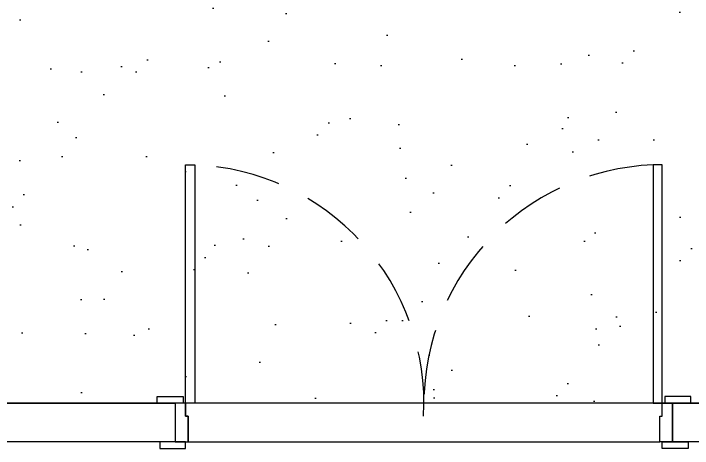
# Model space of a CAD drawing. Header units: inches. Extents: x -55 to 600, y -103 to 167.
# Drawn here: x 195.858 to 198.479, y -8.958 to -7.279 of the extents above; entities that cross this region are included whole.
import ezdxf

# ---------------------------------------------------------------- set-up
doc = ezdxf.new("R2010")
doc.units = ezdxf.units.IN
doc.header["$MEASUREMENT"] = 0
doc.linetypes.add('HIDDEN', pattern=[0.375, 0.25, -0.125])
for name, color, linetype in [('AI-Caixilhos', 2, 'Continuous'), ('AI-Hatch piso', 252, 'Continuous'), ('AI-Pen 05', 5, 'Continuous'), ('AI-Piso', 1, 'Continuous')]:
    doc.layers.add(name, color=color, linetype=linetype)

# ---------------------------------------------------------------- blocks, each defined once
blk = doc.blocks.new('porta dupla 1800mm')
for points in [[(-0.9186, 0.05), (-0.9186, 0.97), (-0.8836, 0.97), (-0.8836, 0.05)], [(0.9214, 0.05), (0.9214, 0.97), (0.8864, 0.97), (0.8864, 0.05)], [(-0.9586, -0.1), (-0.9086, -0.1), (-0.9086, 0), (-0.9186, 0), (-0.9186, 0.05), (-0.9586, 0.05)], [(0.9614, -0.1), (0.9114, -0.1), (0.9114, 0), (0.9214, 0), (0.9214, 0.05), (0.9614, 0.05)]]:
    blk.add_lwpolyline(points, close=True)
at = {"color": 1}
for points in [[(-0.9286, 0.05), (-1.0286, 0.05), (-1.0286, 0.075), (-0.9286, 0.075)], [(0.9314, 0.05), (1.0314, 0.05), (1.0314, 0.075), (0.9314, 0.075)], [(-0.9186, -0.1), (-1.0186, -0.1), (-1.0186, -0.125), (-0.9186, -0.125)], [(0.9214, -0.1), (1.0214, -0.1), (1.0214, -0.125), (0.9214, -0.125)]]:
    blk.add_lwpolyline(points, close=True, dxfattribs=at)
at = {"color": 1, "linetype": 'HIDDEN'}
for centre, start, end in [((-0.9198, 0.0496), 356.9136, 87.7515), ((0.9225, 0.0496), 92.2485, 183.0864)]:
    blk.add_arc(centre, 0.9211, start, end, dxfattribs=at)

msp = doc.modelspace()

# ---------------------------------------------------------------- hatches: boundary and pattern name
at = {"layer": 'AI-Hatch piso', "true_color": 0xd3bf96}
h = msp.add_hatch(dxfattribs=at)
h.set_pattern_fill('AR-SAND', color=9, scale=0.01, angle=90, style=0)
h.set_pattern_definition([(127.5, (210.64656, 101.05896), (-0.4894132, -0.0160003), [0, -0.38608, 0, -0.4318, 0, -0.41275]), (97.5, (210.64656, 101.05896), (-0.716825, 0.4495233), [0, -0.20828, 0, -0.34798, 0, -0.13335]), (57.5, (210.64656, 100.74654), (-0.0014372, 0.7909924), [0, -0.127, 0, -0.4572, 0, -0.5969]), (47.5, (210.64656, 100.74654), (-0.2229293, 0.7635565), [0, -0.0635, 0, -0.29972, 0, -0.3429])])
h.paths.add_polyline_path([(190.9274, -1.3834), (203.8774, -1.3834), (203.8774, -8.7834), (190.9274, -8.7834)])

# ---------------------------------------------------------------- linework, layer by layer
at = {"layer": 'AI-Pen 05'}
for points in [[(196.4824, -8.7834), (196.4824, -8.9334), (190.7774, -8.9334), (190.7774, -7.9834), (190.9274, -7.9834), (190.9274, -8.7834), (196.4824, -8.7834)], [(198.4024, -8.7834), (203.8774, -8.7834), (203.8774, -7.9834), (204.0274, -7.9834), (204.0274, -8.9334), (198.4024, -8.9334), (198.4024, -8.7834)]]:
    msp.add_lwpolyline(points, dxfattribs=at)
at = {"layer": 'AI-Piso'}
for points in [[(190.9274, -1.3834), (203.8774, -1.3834), (203.8774, -8.7834), (190.9274, -8.7834)], [(196.5224, -8.7834), (196.5224, -8.8334), (196.5324, -8.8334), (196.5324, -8.9334), (198.3524, -8.9334), (198.3524, -8.8334), (198.3624, -8.8334), (198.3624, -8.7834), (198.3274, -8.7834)]]:
    msp.add_lwpolyline(points, close=True, dxfattribs=at)

# ---------------------------------------------------------------- block references
at = {"layer": 'AI-Caixilhos'}
msp.add_blockref('porta dupla 1800mm', (197.441, -8.8334), dxfattribs=at)

doc.saveas('drawing.dxf')
